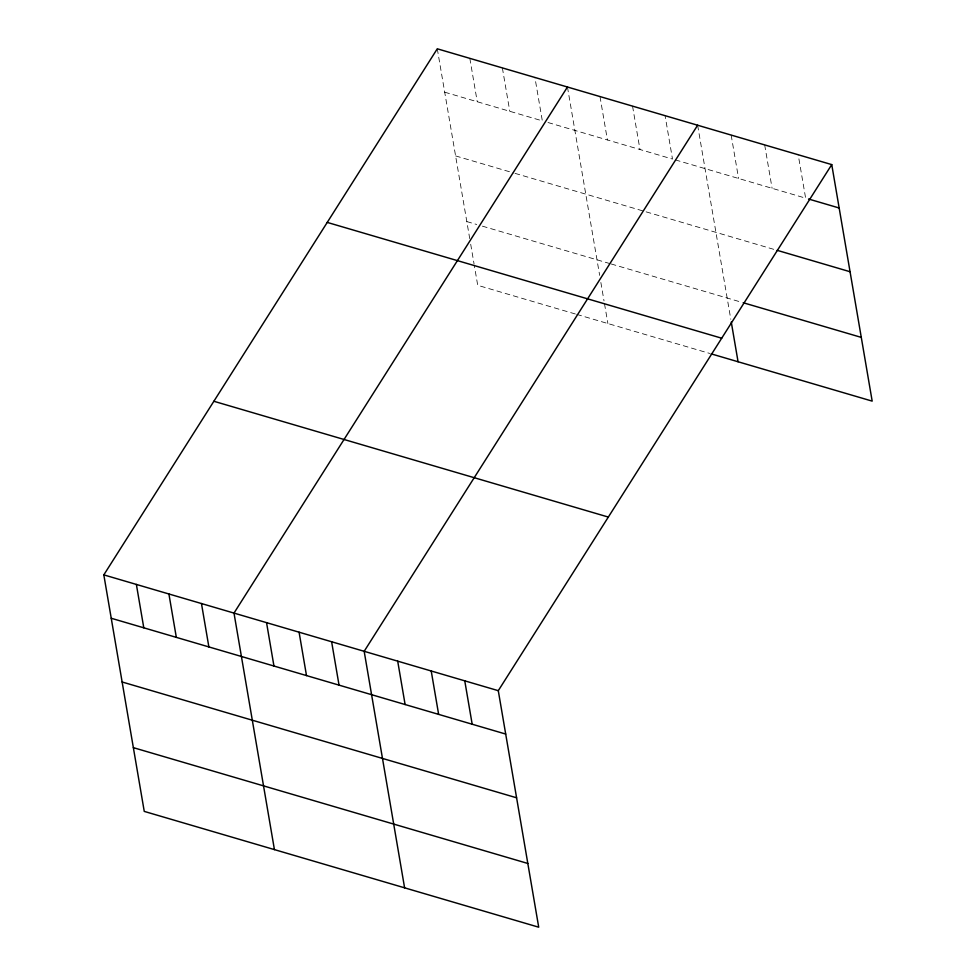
<?xml version="1.0" encoding="UTF-8"?>
<svg xmlns="http://www.w3.org/2000/svg" width="976" height="976" viewBox="0 0 976 976"><rect width="100%" height="100%" fill="white"/><g stroke="black" fill="none" stroke-linecap="round" stroke-linejoin="round"><path stroke-width="0.73" stroke-dasharray="4.88 3.66" d="M444.702 92.183L542.327 120.853L534.909 77.458M547.987 122.512L672.501 159.064L665.083 115.68M675.331 159.893L805.627 198.152L798.209 154.769M455.597 155.916L513.608 172.947M515.023 173.362L774.249 249.478M466.821 221.589L476.727 224.492M482.388 226.151L609.732 263.544M611.147 263.959L741.736 302.304M575.34 313.979L477.715 285.321L474.324 265.496M576.755 314.394L709.759 353.446M764.684 144.924L772.101 188.307M731.158 135.078L738.576 178.462M697.633 125.233L730.792 319.262M632.546 106.128L639.963 149.511M599.996 96.575L607.414 139.958M567.459 87.01L599.654 275.378M600.862 282.467L604.01 300.876M604.498 303.707L607.889 323.544M502.372 67.905L509.789 111.301M469.834 58.353L477.24 101.736M437.285 48.8L469.724 238.583M470.7 244.244L474.08 264.081"/><path stroke-width="1.46" d="M831.747 164.602L498.285 690.679L538.715 927.2L144.253 811.398L103.822 574.876L437.285 48.8L831.747 164.602L872.178 401.124L711.175 353.861M567.459 87.01L233.996 613.087L274.427 849.608M697.633 125.233L364.17 651.309L404.601 887.831M808.543 199.006L839.165 207.998M777.164 250.332L850.059 271.731M743.2 302.731L861.283 337.391M327.241 222.406L721.703 338.208M213.866 401.27L608.329 517.073M103.822 574.876L498.285 690.679M111.24 618.259L505.702 734.062M122.134 681.992L516.597 797.795M133.358 747.653L527.821 863.467M731.28 322.092L738.063 361.754M464.759 680.833L472.177 724.216M431.221 670.988L438.639 714.371M397.696 661.142L405.113 704.538M331.62 641.744L339.038 685.14M299.083 632.192L306.501 675.587M266.546 622.639L273.951 666.022M201.459 603.534L208.876 646.917M168.909 593.981L176.327 637.365M136.372 584.429L143.789 627.812"/></g></svg>
